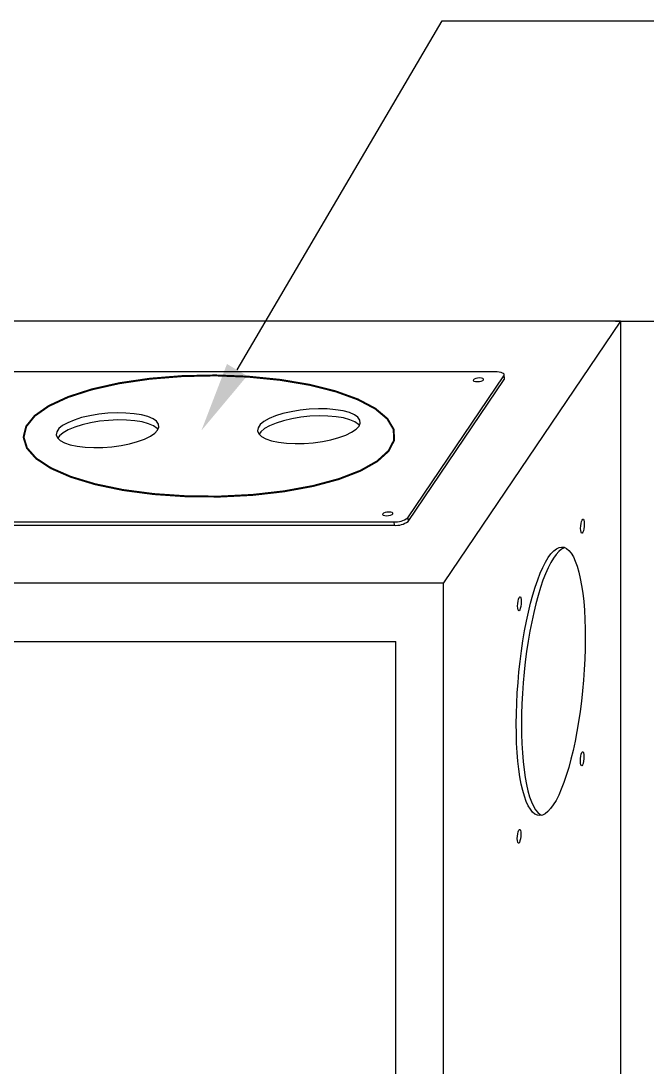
# Model space of a CAD drawing. Header units: millimetres. Extents: x 8533 to 164433, y 5768 to 115327.
# Drawn here: x 33590 to 35372, y 105529 to 108505 of the extents above; entities that cross this region are included whole.
import ezdxf

# ---------------------------------------------------------------- set-up
doc = ezdxf.new("R2010")
doc.units = ezdxf.units.MM
doc.header["$LTSCALE"] = 250
doc.linetypes.add('HIDDEN', pattern=[2, 1, -1])
doc.layers.add('02_G-ENP_내부선', color=4, linetype='Continuous')

msp = doc.modelspace()

# ---------------------------------------------------------------- linework, layer by layer
at = {"color": 7, "linetype": 'Continuous', "lineweight": 25}
for p, q in [((34940.1, 107506.7, -0.3), (31705.4, 107506.7, -0.3)), ((34691.5, 107091.4, -0.3), (34964.8, 107495.5, -0.3)), ((34692.4, 107081.3, -0.3), (34965.7, 107485.4, -0.3)), ((34964.8, 107495.5, -0.3), (34965.7, 107485.4, -0.3)), ((34966.6, 107488.3, -0.3), (34965.7, 107498.4, -0.3)), ((34691.5, 107091.4, -0.3), (34692.4, 107081.3, -0.3)), ((31416.9, 107080.1, -0.3), (34651.6, 107080.1, -0.3)), ((31417.8, 107070.1, -0.3), (34652.4, 107070.1, -0.3)), ((34651.6, 107080.1, -0.3), (34652.4, 107070.1, -0.3)), ((31180.1, 106739.1, -0.3), (34657.4, 106739.1, -0.3))]:
    msp.add_line(p, q, dxfattribs=at)
at = {"color": 7, "linetype": 'Continuous', "lineweight": 25, "elevation": -0.3}
for points in [[(35296.5, 107651.1), (31550.7, 107651.1)], [(35296.5, 107651.1), (34792.8, 106906.4)], [(35296.5, 107651.1), (34792.8, 106906.4)], [(35296.5, 107651.1), (35296.5, 102019.4)], [(34964.8, 107495.5), (34965.7, 107497.7), (34965.3, 107499.8), (34963.6, 107501.7), (34960.7, 107503.4), (34956.8, 107504.8), (34951.9, 107505.9), (34946.2, 107506.5), (34940.1, 107506.7)], [(34907.1, 107484.3), (34907.3, 107486.2), (34905.3, 107487.8), (34901.3, 107488.9), (34896, 107489.3), (34890.1, 107488.9), (34884.7, 107487.8), (34880.4, 107486.2), (34878, 107484.3), (34877.8, 107482.3), (34879.8, 107480.7), (34883.8, 107479.6), (34889.1, 107479.2), (34895, 107479.6), (34900.4, 107480.7), (34904.7, 107482.3), (34907.1, 107484.3)], [(34965.7, 107485.4), (34966.6, 107487.6), (34966.6, 107488.3)], [(33979.4, 107340.7), (33983.1, 107349.5), (33982.1, 107358), (33976.4, 107366), (33966.2, 107373.2), (33951.9, 107379.3), (33933.9, 107384.2), (33912.8, 107387.6), (33889.3, 107389.6), (33864.1, 107390), (33838, 107388.8), (33811.8, 107386.1), (33786.5, 107381.9), (33762.9, 107376.4), (33741.6, 107369.7), (33723.3, 107362.1), (33708.8, 107353.8), (33698.3, 107345.1), (33692.3, 107336.2), (33691, 107327.5), (33694.3, 107319.2), (33702.3, 107311.6), (33714.6, 107305), (33730.8, 107299.5), (33750.4, 107295.3), (33772.8, 107292.5), (33797.3, 107291.3), (33823.1, 107291.7), (33849.3, 107293.7), (33875.1, 107297.2), (33899.7, 107302.1), (33922.3, 107308.2), (33942.1, 107315.3), (33958.6, 107323.3), (33971.1, 107331.9), (33979.4, 107340.7)], [(34552.5, 107352.1), (34556.1, 107361), (34555.1, 107369.5), (34549.4, 107377.5), (34539.3, 107384.6), (34525, 107390.8), (34507, 107395.6), (34485.9, 107399.1), (34462.3, 107401.1), (34437.1, 107401.5), (34411, 107400.3), (34384.9, 107397.6), (34359.6, 107393.4), (34335.9, 107387.8), (34314.6, 107381.2), (34296.4, 107373.6), (34281.8, 107365.3), (34271.4, 107356.6), (34265.4, 107347.7), (34264, 107339), (34267.4, 107330.7), (34275.4, 107323.1), (34287.6, 107316.4), (34303.8, 107310.9), (34323.5, 107306.7), (34345.9, 107304), (34370.4, 107302.8), (34396.1, 107303.2), (34422.3, 107305.2), (34448.2, 107308.6), (34472.7, 107313.5), (34495.3, 107319.6), (34515.2, 107326.8), (34531.6, 107334.8), (34544.2, 107343.3), (34552.5, 107352.1)], [(33980.8, 107343), (33978.1, 107345.9), (33968, 107353.1), (33953.7, 107359.2), (33935.7, 107364.1), (33914.6, 107367.6), (33891, 107369.5), (33865.8, 107369.9), (33839.7, 107368.7), (33813.6, 107366), (33788.3, 107361.8), (33764.6, 107356.3), (33743.3, 107349.6), (33725.1, 107342), (33710.5, 107333.7), (33700.1, 107325), (33695.1, 107318.3)], [(34553.9, 107354.4), (34551.2, 107357.4), (34541, 107364.5), (34526.7, 107370.7), (34508.7, 107375.5), (34487.6, 107379), (34464.1, 107381), (34438.9, 107381.4), (34412.8, 107380.2), (34386.6, 107377.5), (34361.3, 107373.3), (34337.7, 107367.7), (34316.4, 107361.1), (34298.1, 107353.5), (34283.6, 107345.2), (34273.1, 107336.5), (34268.1, 107329.7)], [(34649, 107102.6), (34649.2, 107104.5), (34647.1, 107106.2), (34643.1, 107107.3), (34637.8, 107107.6), (34632, 107107.3), (34626.5, 107106.2), (34622.3, 107104.5), (34619.9, 107102.6), (34619.7, 107100.7), (34621.7, 107099), (34625.7, 107097.9), (34631, 107097.5), (34636.8, 107097.9), (34642.3, 107099), (34646.6, 107100.7), (34649, 107102.6)], [(35193.7, 107074), (35193.4, 107067.1), (35192.5, 107060.4), (35191.1, 107054.5), (35189.4, 107050.2), (35187.6, 107048), (35186, 107048.1), (35184.6, 107050.7), (35183.7, 107055.3), (35183.4, 107061.4), (35183.7, 107068.2), (35184.6, 107075), (35186, 107080.9), (35187.7, 107085.2), (35189.5, 107087.4), (35191.1, 107087.2), (35192.5, 107084.7), (35193.4, 107080.1), (35193.7, 107074)], [(35196.6, 106747.4), (35196.3, 106718.6), (35195.4, 106689.2), (35193.8, 106659.5), (35191.7, 106629.5), (35189, 106599.5), (35185.7, 106569.7), (35181.9, 106540.2), (35177.6, 106511.3), (35172.8, 106483.1), (35167.5, 106455.7), (35161.8, 106429.5), (35155.7, 106404.4), (35149.3, 106380.7), (35142.5, 106358.5), (35135.5, 106338), (35128.3, 106319.2), (35120.8, 106302.3), (35113.3, 106287.5), (35105.6, 106274.7), (35097.9, 106264.1), (35090.2, 106255.7), (35082.5, 106249.6), (35075, 106245.9), (35067.5, 106244.5), (35060.3, 106245.4), (35053.3, 106248.7), (35046.6, 106254.3), (35040.2, 106262.2), (35034.2, 106272.4), (35028.5, 106284.7), (35023.3, 106299.1), (35018.6, 106315.6), (35014.3, 106334), (35010.6, 106354.2), (35007.4, 106376), (35004.8, 106399.4), (35002.7, 106424.2), (35001.2, 106450.3), (35000.4, 106477.4), (35000.1, 106505.5), (35000.4, 106534.3), (35001.4, 106563.6), (35002.9, 106593.4), (35005.1, 106623.3), (35007.8, 106653.3), (35011, 106683.1), (35014.8, 106712.6), (35019.2, 106741.5), (35024, 106769.8), (35029.2, 106797.1), (35034.9, 106823.4), (35041, 106848.5), (35047.4, 106872.2), (35054.2, 106894.3), (35061.2, 106914.9), (35068.5, 106933.6), (35075.9, 106950.5), (35083.5, 106965.4), (35091.2, 106978.1), (35098.9, 106988.7), (35106.6, 106997.1), (35114.2, 107003.2), (35121.8, 107007), (35129.2, 107008.4), (35136.4, 107007.5), (35143.4, 107004.2), (35150.1, 106998.6), (35156.5, 106990.6), (35162.6, 106980.5), (35168.2, 106968.2), (35173.4, 106953.7), (35178.2, 106937.2), (35182.4, 106918.9), (35186.2, 106898.7), (35189.4, 106876.8), (35192, 106853.4), (35194, 106828.6), (35195.5, 106802.6), (35196.4, 106775.4), (35196.6, 106747.4)], [(35139.2, 107006.4), (35136.6, 107005.7), (35129.1, 107001.9), (35121.4, 106995.8), (35113.7, 106987.4), (35106, 106976.8), (35098.3, 106964.1), (35090.7, 106949.2), (35083.3, 106932.3), (35076, 106913.6), (35069, 106893), (35062.3, 106870.8), (35055.8, 106847.1), (35049.7, 106822.1), (35044.1, 106795.8), (35038.8, 106768.5), (35034, 106740.2), (35029.7, 106711.3), (35025.9, 106681.8), (35022.6, 106652), (35019.9, 106622), (35017.8, 106592.1), (35016.2, 106562.3), (35015.3, 106533), (35014.9, 106504.2), (35015.2, 106476.1), (35016.1, 106449), (35017.5, 106422.9), (35019.6, 106398.1), (35022.2, 106374.7), (35025.4, 106352.9), (35029.1, 106332.7), (35033.4, 106314.3), (35038.1, 106297.8), (35043.4, 106283.4), (35049, 106271.1), (35055, 106260.9), (35061.4, 106253), (35068.1, 106247.4), (35072.3, 106245.1)], [(31047.1, 106906.4), (34792.8, 106906.4)], [(31047.1, 106906.4), (34792.8, 106906.4)], [(34792.8, 101274.7), (34792.8, 106906.4)], [(34657.4, 101442.6), (34657.4, 106739.1)]]:
    msp.add_lwpolyline(points, dxfattribs=at)
at = {"color": 1, "linetype": 'HIDDEN', "lineweight": 25, "ltscale": 0.05, "const_width": 5.56, "elevation": -0.3}
msp.add_lwpolyline([(34636.4, 107281.5), (34652.3, 107312), (34651.2, 107342.9), (34633.2, 107373.2), (34598.9, 107402), (34549.5, 107428.2), (34486.4, 107451.1), (34411.7, 107469.9), (34327.8, 107484), (34237.4, 107493), (34143.5, 107496.6), (34049, 107494.6), (33956.9, 107487.1), (33870.3, 107474.4), (33791.9, 107456.8), (33724.2, 107435), (33669.5, 107409.6), (33629.4, 107381.5), (33605.3, 107351.5), (33597.8, 107320.7), (33607.4, 107289.9), (33633.6, 107260.3), (33675.7, 107232.7), (33732.2, 107208), (33801.4, 107187.1), (33881, 107170.5), (33968.5, 107159), (34061, 107152.7), (34155.6, 107151.9), (34249.3, 107156.6), (34338.9, 107166.8), (34421.8, 107182), (34495.1, 107201.7), (34556.6, 107225.4), (34604.2, 107252.3), (34636.4, 107281.5)], dxfattribs=at)
at = {"color": 7, "linetype": 'Continuous', "lineweight": 25, "elevation": -0.3, "flags": 128}
for points in [[(35014.2, 106853.1), (35013.9, 106846.3), (35013, 106839.5), (35011.6, 106833.6), (35010, 106829.3), (35008.2, 106827.1), (35006.5, 106827.3), (35005.2, 106829.8), (35004.3, 106834.4), (35004, 106840.5), (35004.3, 106847.3), (35005.2, 106854.1), (35006.6, 106860), (35008.2, 106864.3), (35010, 106866.5), (35011.7, 106866.3), (35013, 106863.8), (35013.9, 106859.2), (35014.2, 106853.1)], [(35192.8, 106412.4), (35192.5, 106405.5), (35191.6, 106398.7), (35190.2, 106392.8), (35188.5, 106388.5), (35186.7, 106386.3), (35185.1, 106386.5), (35183.7, 106389.1), (35182.8, 106393.6), (35182.5, 106399.7), (35182.8, 106406.6), (35183.7, 106413.4), (35185.1, 106419.3), (35186.8, 106423.6), (35188.6, 106425.8), (35190.2, 106425.6), (35191.6, 106423), (35192.5, 106418.4), (35192.8, 106412.4)], [(35013.3, 106191.5), (35013, 106184.6), (35012.1, 106177.8), (35010.7, 106172), (35009.1, 106167.6), (35007.3, 106165.5), (35005.6, 106165.6), (35004.2, 106168.2), (35003.4, 106172.8), (35003.1, 106178.9), (35003.4, 106185.7), (35004.3, 106192.5), (35005.7, 106198.4), (35007.3, 106202.7), (35009.1, 106204.9), (35010.8, 106204.7), (35012.1, 106202.2), (35013, 106197.6), (35013.3, 106191.5)]]:
    msp.add_lwpolyline(points, dxfattribs=at)
at = {"color": 7, "linetype": 'Continuous', "lineweight": 25}
for centre in [(34656.9, 107137.7, -0.3), (34657.8, 107127.7, -0.3)]:
    msp.add_arc(centre, 57.8, 264.6731, 306.7253, dxfattribs=at)
at = {"layer": '02_G-ENP_내부선', "color": 4, "lineweight": -2}
msp.add_line((34205.4, 107512.2, -0.4), (34789.4, 108505.1, -0.4), dxfattribs=at)
at = {"layer": '02_G-ENP_내부선'}
msp.add_line((34789.4, 108505.1, -0.4), (40942.9, 108505.1, -0.4), dxfattribs=at)
at = {"layer": '02_G-ENP_내부선', "color": 4}
msp.add_line((35282.6, 107651.1, -0.4), (36875.3, 107651.1, -0.4), dxfattribs=at)
at = {"layer": '02_G-ENP_내부선', "color": 4, "lineweight": -2}
msp.add_solid([(34234.1, 107495.3, -0.4), (34104, 107339.8, -0.4), (34176.7, 107529.1, -0.4)], dxfattribs=at)

doc.saveas('drawing.dxf')
